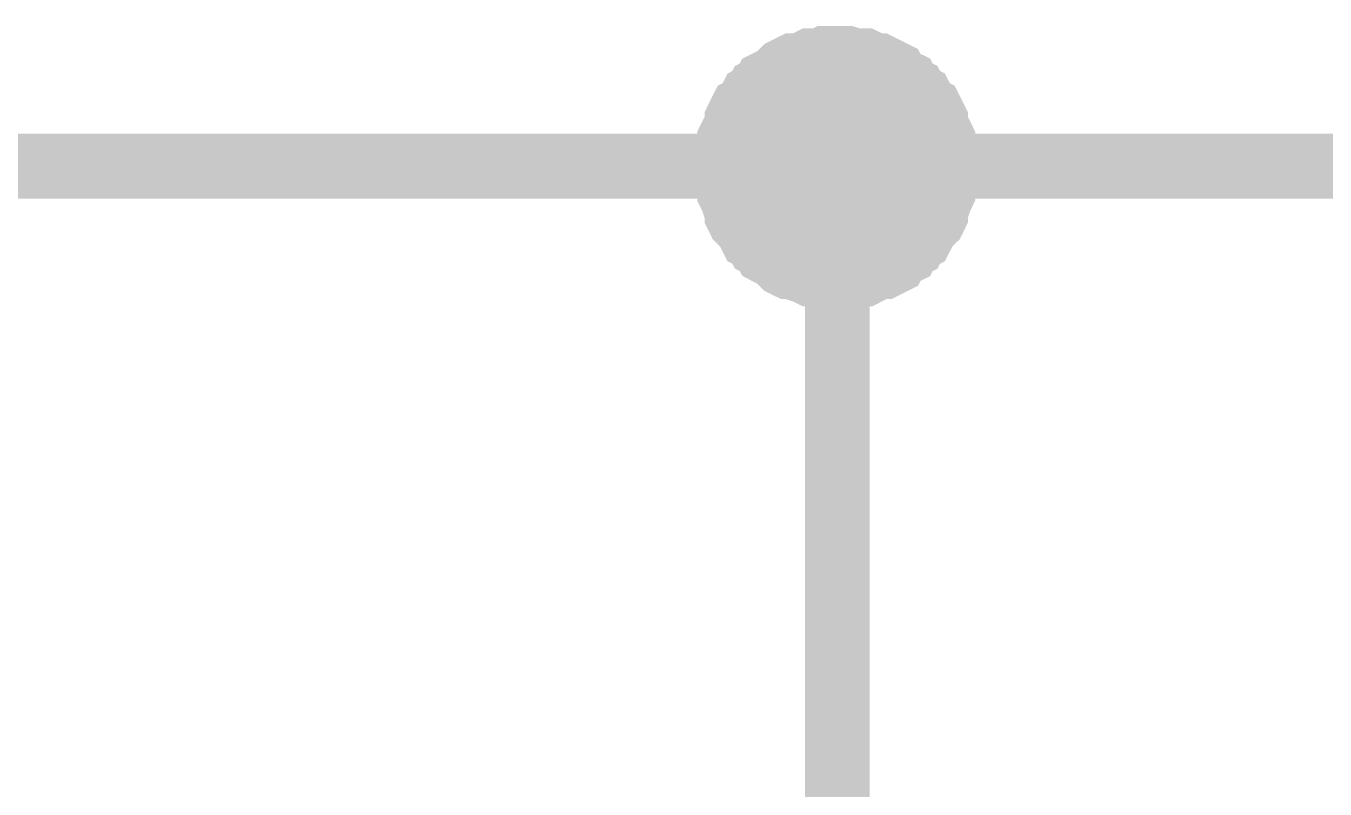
# Model space of a CAD drawing. Header units: inches. Extents: x 0 to 11, y 0 to 8.5.
# Drawn here: x 4.7526 to 4.9894, y 3.5864 to 3.7255 of the extents above; entities that cross this region are included whole.
import ezdxf

# ---------------------------------------------------------------- set-up
doc = ezdxf.new("R2010")
doc.units = ezdxf.units.IN
doc.header["$MEASUREMENT"] = 0
doc.layers.add('Sheet', color=255, linetype='Continuous')

msp = doc.modelspace()

# ---------------------------------------------------------------- linework, layer by layer
at = {"layer": 'Sheet'}
for points, const_width in [([(4.8804, 3.69998), (4.8804, 3.70088), (4.8804, 3.70177), (4.88085, 3.70311), (4.88085, 3.70401), (4.88085, 3.7049), (4.88129, 3.70579), (4.88174, 3.70669), (4.88219, 3.70758), (4.88219, 3.70847), (4.88263, 3.70937), (4.88308, 3.71026), (4.88397, 3.71071), (4.88442, 3.7116), (4.88487, 3.71249), (4.88576, 3.71294), (4.88621, 3.71384), (4.8871, 3.71428), (4.88755, 3.71518), (4.88844, 3.71562), (4.88934, 3.71607), (4.89023, 3.71696), (4.89068, 3.71741), (4.89157, 3.71786), (4.89246, 3.7183), (4.89336, 3.7183), (4.8947, 3.71875), (4.89559, 3.7192), (4.89648, 3.7192), (4.89738, 3.7192), (4.89827, 3.71964), (4.89961, 3.71964), (4.9005, 3.71964)], 0.0118), ([(4.8804, 3.69998), (4.8804, 3.70088), (4.8804, 3.70177), (4.88085, 3.70311), (4.88085, 3.70401), (4.88085, 3.7049), (4.88129, 3.70579), (4.88174, 3.70669), (4.88219, 3.70758), (4.88219, 3.70847), (4.88263, 3.70937), (4.88308, 3.71026), (4.88397, 3.71071), (4.88442, 3.7116), (4.88487, 3.71249), (4.88576, 3.71294), (4.88621, 3.71384), (4.8871, 3.71428), (4.88755, 3.71518), (4.88844, 3.71562), (4.88934, 3.71607), (4.89023, 3.71696), (4.89068, 3.71741), (4.89157, 3.71786), (4.89246, 3.7183), (4.89336, 3.7183), (4.8947, 3.71875), (4.89559, 3.7192), (4.89648, 3.7192), (4.89738, 3.7192), (4.89827, 3.71964), (4.89961, 3.71964), (4.9005, 3.71964)], 0.0118), ([(4.8804, 3.69998), (4.8804, 3.70088), (4.8804, 3.70177), (4.88085, 3.70311), (4.88085, 3.70401), (4.88085, 3.7049), (4.88129, 3.70579), (4.88174, 3.70669), (4.88219, 3.70758), (4.88219, 3.70847), (4.88263, 3.70937), (4.88308, 3.71026), (4.88397, 3.71071), (4.88442, 3.7116), (4.88487, 3.71249), (4.88576, 3.71294), (4.88621, 3.71384), (4.8871, 3.71428), (4.88755, 3.71518), (4.88844, 3.71562), (4.88934, 3.71607), (4.89023, 3.71696), (4.89068, 3.71741), (4.89157, 3.71786), (4.89246, 3.7183), (4.89336, 3.7183), (4.8947, 3.71875), (4.89559, 3.7192), (4.89648, 3.7192), (4.89738, 3.7192), (4.89827, 3.71964), (4.89961, 3.71964), (4.9005, 3.71964)], 0.0118), ([(4.8804, 3.69998), (4.8804, 3.70088), (4.8804, 3.70177), (4.88085, 3.70311), (4.88085, 3.70401), (4.88085, 3.7049), (4.88129, 3.70579), (4.88174, 3.70669), (4.88219, 3.70758), (4.88219, 3.70847), (4.88263, 3.70937), (4.88308, 3.71026), (4.88397, 3.71071), (4.88442, 3.7116), (4.88487, 3.71249), (4.88576, 3.71294), (4.88621, 3.71384), (4.8871, 3.71428), (4.88755, 3.71518), (4.88844, 3.71562), (4.88934, 3.71607), (4.89023, 3.71696), (4.89068, 3.71741), (4.89157, 3.71786), (4.89246, 3.7183), (4.89336, 3.7183), (4.8947, 3.71875), (4.89559, 3.7192), (4.89648, 3.7192), (4.89738, 3.7192), (4.89827, 3.71964), (4.89961, 3.71964), (4.9005, 3.71964)], 0.0118), ([(4.9005, 3.71964), (4.9005, 3.71964)], 0.0118), ([(4.9005, 3.71964), (4.9014, 3.71964), (4.90229, 3.71964), (4.90363, 3.7192), (4.90452, 3.7192), (4.90542, 3.7192), (4.90631, 3.71875), (4.9072, 3.7183), (4.9081, 3.7183), (4.90899, 3.71786), (4.90988, 3.71741), (4.91078, 3.71696), (4.91122, 3.71607), (4.91212, 3.71562), (4.91301, 3.71518), (4.91346, 3.71428), (4.91435, 3.71384), (4.9148, 3.71294), (4.91569, 3.71249), (4.91614, 3.7116), (4.91659, 3.71071), (4.91748, 3.71026), (4.91793, 3.70937), (4.91837, 3.70847), (4.91837, 3.70758), (4.91882, 3.70669), (4.91927, 3.70579), (4.91971, 3.7049), (4.91971, 3.70401), (4.91971, 3.70311), (4.92016, 3.70177), (4.92016, 3.70088), (4.92016, 3.69998)], 0.0118), ([(4.9005, 3.71964), (4.9005, 3.71964)], 0.0118), ([(4.9005, 3.71964), (4.9014, 3.71964), (4.90229, 3.71964), (4.90363, 3.7192), (4.90452, 3.7192), (4.90542, 3.7192), (4.90631, 3.71875), (4.9072, 3.7183), (4.9081, 3.7183), (4.90899, 3.71786), (4.90988, 3.71741), (4.91078, 3.71696), (4.91122, 3.71607), (4.91212, 3.71562), (4.91301, 3.71518), (4.91346, 3.71428), (4.91435, 3.71384), (4.9148, 3.71294), (4.91569, 3.71249), (4.91614, 3.7116), (4.91659, 3.71071), (4.91748, 3.71026), (4.91793, 3.70937), (4.91837, 3.70847), (4.91837, 3.70758), (4.91882, 3.70669), (4.91927, 3.70579), (4.91971, 3.7049), (4.91971, 3.70401), (4.91971, 3.70311), (4.92016, 3.70177), (4.92016, 3.70088), (4.92016, 3.69998)], 0.0118), ([(4.9005, 3.71964), (4.9005, 3.71964)], 0.0118), ([(4.9005, 3.71964), (4.9014, 3.71964), (4.90229, 3.71964), (4.90363, 3.7192), (4.90452, 3.7192), (4.90542, 3.7192), (4.90631, 3.71875), (4.9072, 3.7183), (4.9081, 3.7183), (4.90899, 3.71786), (4.90988, 3.71741), (4.91078, 3.71696), (4.91122, 3.71607), (4.91212, 3.71562), (4.91301, 3.71518), (4.91346, 3.71428), (4.91435, 3.71384), (4.9148, 3.71294), (4.91569, 3.71249), (4.91614, 3.7116), (4.91659, 3.71071), (4.91748, 3.71026), (4.91793, 3.70937), (4.91837, 3.70847), (4.91837, 3.70758), (4.91882, 3.70669), (4.91927, 3.70579), (4.91971, 3.7049), (4.91971, 3.70401), (4.91971, 3.70311), (4.92016, 3.70177), (4.92016, 3.70088), (4.92016, 3.69998)], 0.0118), ([(4.9005, 3.71964), (4.9005, 3.71964)], 0.0118), ([(4.9005, 3.71964), (4.9014, 3.71964), (4.90229, 3.71964), (4.90363, 3.7192), (4.90452, 3.7192), (4.90542, 3.7192), (4.90631, 3.71875), (4.9072, 3.7183), (4.9081, 3.7183), (4.90899, 3.71786), (4.90988, 3.71741), (4.91078, 3.71696), (4.91122, 3.71607), (4.91212, 3.71562), (4.91301, 3.71518), (4.91346, 3.71428), (4.91435, 3.71384), (4.9148, 3.71294), (4.91569, 3.71249), (4.91614, 3.7116), (4.91659, 3.71071), (4.91748, 3.71026), (4.91793, 3.70937), (4.91837, 3.70847), (4.91837, 3.70758), (4.91882, 3.70669), (4.91927, 3.70579), (4.91971, 3.7049), (4.91971, 3.70401), (4.91971, 3.70311), (4.92016, 3.70177), (4.92016, 3.70088), (4.92016, 3.69998)], 0.0118), ([(4.8804, 3.69998), (4.8804, 3.70088), (4.8804, 3.70177), (4.88085, 3.70311), (4.88085, 3.70401), (4.88085, 3.7049), (4.88129, 3.70579), (4.88174, 3.70669), (4.88219, 3.70758), (4.88219, 3.70847), (4.88263, 3.70937), (4.88308, 3.71026), (4.88397, 3.71071), (4.88442, 3.7116), (4.88487, 3.71249), (4.88576, 3.71294), (4.88621, 3.71384), (4.8871, 3.71428), (4.88755, 3.71518), (4.88844, 3.71562), (4.88934, 3.71607), (4.89023, 3.71696), (4.89068, 3.71741), (4.89157, 3.71786), (4.89246, 3.7183), (4.89336, 3.7183), (4.8947, 3.71875), (4.89559, 3.7192), (4.89648, 3.7192), (4.89738, 3.7192), (4.89827, 3.71964), (4.89961, 3.71964), (4.9005, 3.71964)], 0.0039), ([(4.8804, 3.69998), (4.8804, 3.70088), (4.8804, 3.70177), (4.88085, 3.70311), (4.88085, 3.70401), (4.88085, 3.7049), (4.88129, 3.70579), (4.88174, 3.70669), (4.88219, 3.70758), (4.88219, 3.70847), (4.88263, 3.70937), (4.88308, 3.71026), (4.88397, 3.71071), (4.88442, 3.7116), (4.88487, 3.71249), (4.88576, 3.71294), (4.88621, 3.71384), (4.8871, 3.71428), (4.88755, 3.71518), (4.88844, 3.71562), (4.88934, 3.71607), (4.89023, 3.71696), (4.89068, 3.71741), (4.89157, 3.71786), (4.89246, 3.7183), (4.89336, 3.7183), (4.8947, 3.71875), (4.89559, 3.7192), (4.89648, 3.7192), (4.89738, 3.7192), (4.89827, 3.71964), (4.89961, 3.71964), (4.9005, 3.71964)], 0.0039), ([(4.8804, 3.69998), (4.8804, 3.70088), (4.8804, 3.70177), (4.88085, 3.70311), (4.88085, 3.70401), (4.88085, 3.7049), (4.88129, 3.70579), (4.88174, 3.70669), (4.88219, 3.70758), (4.88219, 3.70847), (4.88263, 3.70937), (4.88308, 3.71026), (4.88397, 3.71071), (4.88442, 3.7116), (4.88487, 3.71249), (4.88576, 3.71294), (4.88621, 3.71384), (4.8871, 3.71428), (4.88755, 3.71518), (4.88844, 3.71562), (4.88934, 3.71607), (4.89023, 3.71696), (4.89068, 3.71741), (4.89157, 3.71786), (4.89246, 3.7183), (4.89336, 3.7183), (4.8947, 3.71875), (4.89559, 3.7192), (4.89648, 3.7192), (4.89738, 3.7192), (4.89827, 3.71964), (4.89961, 3.71964), (4.9005, 3.71964)], 0.0039), ([(4.8804, 3.69998), (4.8804, 3.70088), (4.8804, 3.70177), (4.88085, 3.70311), (4.88085, 3.70401), (4.88085, 3.7049), (4.88129, 3.70579), (4.88174, 3.70669), (4.88219, 3.70758), (4.88219, 3.70847), (4.88263, 3.70937), (4.88308, 3.71026), (4.88397, 3.71071), (4.88442, 3.7116), (4.88487, 3.71249), (4.88576, 3.71294), (4.88621, 3.71384), (4.8871, 3.71428), (4.88755, 3.71518), (4.88844, 3.71562), (4.88934, 3.71607), (4.89023, 3.71696), (4.89068, 3.71741), (4.89157, 3.71786), (4.89246, 3.7183), (4.89336, 3.7183), (4.8947, 3.71875), (4.89559, 3.7192), (4.89648, 3.7192), (4.89738, 3.7192), (4.89827, 3.71964), (4.89961, 3.71964), (4.9005, 3.71964)], 0.0039), ([(4.9005, 3.71964), (4.9005, 3.71964)], 0.0039), ([(4.9005, 3.71964), (4.9014, 3.71964), (4.90229, 3.71964), (4.90363, 3.7192), (4.90452, 3.7192), (4.90542, 3.7192), (4.90631, 3.71875), (4.9072, 3.7183), (4.9081, 3.7183), (4.90899, 3.71786), (4.90988, 3.71741), (4.91078, 3.71696), (4.91122, 3.71607), (4.91212, 3.71562), (4.91301, 3.71518), (4.91346, 3.71428), (4.91435, 3.71384), (4.9148, 3.71294), (4.91569, 3.71249), (4.91614, 3.7116), (4.91659, 3.71071), (4.91748, 3.71026), (4.91793, 3.70937), (4.91837, 3.70847), (4.91837, 3.70758), (4.91882, 3.70669), (4.91927, 3.70579), (4.91971, 3.7049), (4.91971, 3.70401), (4.91971, 3.70311), (4.92016, 3.70177), (4.92016, 3.70088), (4.92016, 3.69998)], 0.0039), ([(4.9005, 3.71964), (4.9005, 3.71964)], 0.0039), ([(4.9005, 3.71964), (4.9014, 3.71964), (4.90229, 3.71964), (4.90363, 3.7192), (4.90452, 3.7192), (4.90542, 3.7192), (4.90631, 3.71875), (4.9072, 3.7183), (4.9081, 3.7183), (4.90899, 3.71786), (4.90988, 3.71741), (4.91078, 3.71696), (4.91122, 3.71607), (4.91212, 3.71562), (4.91301, 3.71518), (4.91346, 3.71428), (4.91435, 3.71384), (4.9148, 3.71294), (4.91569, 3.71249), (4.91614, 3.7116), (4.91659, 3.71071), (4.91748, 3.71026), (4.91793, 3.70937), (4.91837, 3.70847), (4.91837, 3.70758), (4.91882, 3.70669), (4.91927, 3.70579), (4.91971, 3.7049), (4.91971, 3.70401), (4.91971, 3.70311), (4.92016, 3.70177), (4.92016, 3.70088), (4.92016, 3.69998)], 0.0039), ([(4.9005, 3.71964), (4.9005, 3.71964)], 0.0039), ([(4.9005, 3.71964), (4.9014, 3.71964), (4.90229, 3.71964), (4.90363, 3.7192), (4.90452, 3.7192), (4.90542, 3.7192), (4.90631, 3.71875), (4.9072, 3.7183), (4.9081, 3.7183), (4.90899, 3.71786), (4.90988, 3.71741), (4.91078, 3.71696), (4.91122, 3.71607), (4.91212, 3.71562), (4.91301, 3.71518), (4.91346, 3.71428), (4.91435, 3.71384), (4.9148, 3.71294), (4.91569, 3.71249), (4.91614, 3.7116), (4.91659, 3.71071), (4.91748, 3.71026), (4.91793, 3.70937), (4.91837, 3.70847), (4.91837, 3.70758), (4.91882, 3.70669), (4.91927, 3.70579), (4.91971, 3.7049), (4.91971, 3.70401), (4.91971, 3.70311), (4.92016, 3.70177), (4.92016, 3.70088), (4.92016, 3.69998)], 0.0039), ([(4.9005, 3.71964), (4.9005, 3.71964)], 0.0039), ([(4.9005, 3.71964), (4.9014, 3.71964), (4.90229, 3.71964), (4.90363, 3.7192), (4.90452, 3.7192), (4.90542, 3.7192), (4.90631, 3.71875), (4.9072, 3.7183), (4.9081, 3.7183), (4.90899, 3.71786), (4.90988, 3.71741), (4.91078, 3.71696), (4.91122, 3.71607), (4.91212, 3.71562), (4.91301, 3.71518), (4.91346, 3.71428), (4.91435, 3.71384), (4.9148, 3.71294), (4.91569, 3.71249), (4.91614, 3.7116), (4.91659, 3.71071), (4.91748, 3.71026), (4.91793, 3.70937), (4.91837, 3.70847), (4.91837, 3.70758), (4.91882, 3.70669), (4.91927, 3.70579), (4.91971, 3.7049), (4.91971, 3.70401), (4.91971, 3.70311), (4.92016, 3.70177), (4.92016, 3.70088), (4.92016, 3.69998)], 0.0039), ([(4.00037, 3.69998), (4.9005, 3.69998), (4.9005, 3.49982)], 0.0118), ([(4.9005, 3.67988), (4.89961, 3.67988), (4.89827, 3.67988), (4.89738, 3.68032), (4.89648, 3.68032), (4.89559, 3.68032), (4.8947, 3.68077), (4.89336, 3.68122), (4.89246, 3.68167), (4.89157, 3.68167), (4.89068, 3.68211), (4.89023, 3.68256), (4.88934, 3.68345), (4.88844, 3.6839), (4.88755, 3.68435), (4.8871, 3.68524), (4.88621, 3.68569), (4.88576, 3.68658), (4.88487, 3.68703), (4.88442, 3.68792), (4.88397, 3.68881), (4.88308, 3.68971), (4.88263, 3.69015), (4.88219, 3.69105), (4.88219, 3.69194), (4.88174, 3.69284), (4.88129, 3.69418), (4.88085, 3.69507), (4.88085, 3.69596), (4.88085, 3.69686), (4.8804, 3.69775), (4.8804, 3.69909), (4.8804, 3.69998)], 0.0118), ([(4.8804, 3.69998), (4.8804, 3.69998)], 0.0118), ([(4.9005, 3.67988), (4.89961, 3.67988), (4.89827, 3.67988), (4.89738, 3.68032), (4.89648, 3.68032), (4.89559, 3.68032), (4.8947, 3.68077), (4.89336, 3.68122), (4.89246, 3.68167), (4.89157, 3.68167), (4.89068, 3.68211), (4.89023, 3.68256), (4.88934, 3.68345), (4.88844, 3.6839), (4.88755, 3.68435), (4.8871, 3.68524), (4.88621, 3.68569), (4.88576, 3.68658), (4.88487, 3.68703), (4.88442, 3.68792), (4.88397, 3.68881), (4.88308, 3.68971), (4.88263, 3.69015), (4.88219, 3.69105), (4.88219, 3.69194), (4.88174, 3.69284), (4.88129, 3.69418), (4.88085, 3.69507), (4.88085, 3.69596), (4.88085, 3.69686), (4.8804, 3.69775), (4.8804, 3.69909), (4.8804, 3.69998)], 0.0118), ([(4.8804, 3.69998), (4.8804, 3.69998)], 0.0118), ([(4.9005, 3.67988), (4.89961, 3.67988), (4.89827, 3.67988), (4.89738, 3.68032), (4.89648, 3.68032), (4.89559, 3.68032), (4.8947, 3.68077), (4.89336, 3.68122), (4.89246, 3.68167), (4.89157, 3.68167), (4.89068, 3.68211), (4.89023, 3.68256), (4.88934, 3.68345), (4.88844, 3.6839), (4.88755, 3.68435), (4.8871, 3.68524), (4.88621, 3.68569), (4.88576, 3.68658), (4.88487, 3.68703), (4.88442, 3.68792), (4.88397, 3.68881), (4.88308, 3.68971), (4.88263, 3.69015), (4.88219, 3.69105), (4.88219, 3.69194), (4.88174, 3.69284), (4.88129, 3.69418), (4.88085, 3.69507), (4.88085, 3.69596), (4.88085, 3.69686), (4.8804, 3.69775), (4.8804, 3.69909), (4.8804, 3.69998)], 0.0118), ([(4.8804, 3.69998), (4.8804, 3.69998)], 0.0118), ([(4.9005, 3.67988), (4.89961, 3.67988), (4.89827, 3.67988), (4.89738, 3.68032), (4.89648, 3.68032), (4.89559, 3.68032), (4.8947, 3.68077), (4.89336, 3.68122), (4.89246, 3.68167), (4.89157, 3.68167), (4.89068, 3.68211), (4.89023, 3.68256), (4.88934, 3.68345), (4.88844, 3.6839), (4.88755, 3.68435), (4.8871, 3.68524), (4.88621, 3.68569), (4.88576, 3.68658), (4.88487, 3.68703), (4.88442, 3.68792), (4.88397, 3.68881), (4.88308, 3.68971), (4.88263, 3.69015), (4.88219, 3.69105), (4.88219, 3.69194), (4.88174, 3.69284), (4.88129, 3.69418), (4.88085, 3.69507), (4.88085, 3.69596), (4.88085, 3.69686), (4.8804, 3.69775), (4.8804, 3.69909), (4.8804, 3.69998)], 0.0118), ([(4.8804, 3.69998), (4.8804, 3.69998)], 0.0118), ([(4.92016, 3.69998), (4.92016, 3.69909), (4.92016, 3.69775), (4.91971, 3.69686), (4.91971, 3.69596), (4.91971, 3.69507), (4.91927, 3.69418), (4.91882, 3.69284), (4.91837, 3.69194), (4.91837, 3.69105), (4.91793, 3.69015), (4.91748, 3.68971), (4.91659, 3.68881), (4.91614, 3.68792), (4.91569, 3.68703), (4.9148, 3.68658), (4.91435, 3.68569), (4.91346, 3.68524), (4.91301, 3.68435), (4.91212, 3.6839), (4.91122, 3.68345), (4.91078, 3.68256), (4.90988, 3.68211), (4.90899, 3.68167), (4.9081, 3.68167), (4.9072, 3.68122), (4.90631, 3.68077), (4.90542, 3.68032), (4.90452, 3.68032), (4.90363, 3.68032), (4.90229, 3.67988), (4.9014, 3.67988), (4.9005, 3.67988)], 0.0118), ([(4.9005, 3.69998), (5.30032, 3.69998), (5.30032, 3.5999)], 0.0118), ([(4.92016, 3.69998), (4.92016, 3.69909), (4.92016, 3.69775), (4.91971, 3.69686), (4.91971, 3.69596), (4.91971, 3.69507), (4.91927, 3.69418), (4.91882, 3.69284), (4.91837, 3.69194), (4.91837, 3.69105), (4.91793, 3.69015), (4.91748, 3.68971), (4.91659, 3.68881), (4.91614, 3.68792), (4.91569, 3.68703), (4.9148, 3.68658), (4.91435, 3.68569), (4.91346, 3.68524), (4.91301, 3.68435), (4.91212, 3.6839), (4.91122, 3.68345), (4.91078, 3.68256), (4.90988, 3.68211), (4.90899, 3.68167), (4.9081, 3.68167), (4.9072, 3.68122), (4.90631, 3.68077), (4.90542, 3.68032), (4.90452, 3.68032), (4.90363, 3.68032), (4.90229, 3.67988), (4.9014, 3.67988), (4.9005, 3.67988)], 0.0118), ([(4.92016, 3.69998), (4.92016, 3.69909), (4.92016, 3.69775), (4.91971, 3.69686), (4.91971, 3.69596), (4.91971, 3.69507), (4.91927, 3.69418), (4.91882, 3.69284), (4.91837, 3.69194), (4.91837, 3.69105), (4.91793, 3.69015), (4.91748, 3.68971), (4.91659, 3.68881), (4.91614, 3.68792), (4.91569, 3.68703), (4.9148, 3.68658), (4.91435, 3.68569), (4.91346, 3.68524), (4.91301, 3.68435), (4.91212, 3.6839), (4.91122, 3.68345), (4.91078, 3.68256), (4.90988, 3.68211), (4.90899, 3.68167), (4.9081, 3.68167), (4.9072, 3.68122), (4.90631, 3.68077), (4.90542, 3.68032), (4.90452, 3.68032), (4.90363, 3.68032), (4.90229, 3.67988), (4.9014, 3.67988), (4.9005, 3.67988)], 0.0118), ([(4.92016, 3.69998), (4.92016, 3.69909), (4.92016, 3.69775), (4.91971, 3.69686), (4.91971, 3.69596), (4.91971, 3.69507), (4.91927, 3.69418), (4.91882, 3.69284), (4.91837, 3.69194), (4.91837, 3.69105), (4.91793, 3.69015), (4.91748, 3.68971), (4.91659, 3.68881), (4.91614, 3.68792), (4.91569, 3.68703), (4.9148, 3.68658), (4.91435, 3.68569), (4.91346, 3.68524), (4.91301, 3.68435), (4.91212, 3.6839), (4.91122, 3.68345), (4.91078, 3.68256), (4.90988, 3.68211), (4.90899, 3.68167), (4.9081, 3.68167), (4.9072, 3.68122), (4.90631, 3.68077), (4.90542, 3.68032), (4.90452, 3.68032), (4.90363, 3.68032), (4.90229, 3.67988), (4.9014, 3.67988), (4.9005, 3.67988)], 0.0118), ([(4.92016, 3.69998), (4.92016, 3.69998), (4.92016, 3.69998), (4.92016, 3.69998), (4.92016, 3.69998), (4.92016, 3.69998), (4.92016, 3.69998), (4.92016, 3.69998), (4.92016, 3.69998), (4.92016, 3.69998), (4.92016, 3.69998), (4.92016, 3.69998), (4.92016, 3.69998), (4.92016, 3.69998), (4.92016, 3.69998), (4.92016, 3.69998), (4.92016, 3.69998), (4.92016, 3.69998), (4.92016, 3.69998), (4.92016, 3.69998), (4.92016, 3.69998), (4.92016, 3.69998), (4.92016, 3.69998), (4.92016, 3.69998), (4.92016, 3.69998), (4.92016, 3.69998), (4.92016, 3.69998), (4.92016, 3.69998), (4.92016, 3.69998), (4.92016, 3.69998), (4.92016, 3.69998), (4.92016, 3.69998), (4.92016, 3.69998)], 0.0118), ([(4.92016, 3.69998), (4.92016, 3.69998)], 0.0118), ([(4.92016, 3.69998), (4.92016, 3.69998), (4.92016, 3.69998), (4.92016, 3.69998), (4.92016, 3.69998), (4.92016, 3.69998), (4.92016, 3.69998), (4.92016, 3.69998), (4.92016, 3.69998), (4.92016, 3.69998), (4.92016, 3.69998), (4.92016, 3.69998), (4.92016, 3.69998), (4.92016, 3.69998), (4.92016, 3.69998), (4.92016, 3.69998), (4.92016, 3.69998), (4.92016, 3.69998), (4.92016, 3.69998), (4.92016, 3.69998), (4.92016, 3.69998), (4.92016, 3.69998), (4.92016, 3.69998), (4.92016, 3.69998), (4.92016, 3.69998), (4.92016, 3.69998), (4.92016, 3.69998), (4.92016, 3.69998), (4.92016, 3.69998), (4.92016, 3.69998), (4.92016, 3.69998), (4.92016, 3.69998), (4.92016, 3.69998)], 0.0118), ([(4.92016, 3.69998), (4.92016, 3.69998)], 0.0118), ([(4.92016, 3.69998), (4.92016, 3.69998), (4.92016, 3.69998), (4.92016, 3.69998), (4.92016, 3.69998), (4.92016, 3.69998), (4.92016, 3.69998), (4.92016, 3.69998), (4.92016, 3.69998), (4.92016, 3.69998), (4.92016, 3.69998), (4.92016, 3.69998), (4.92016, 3.69998), (4.92016, 3.69998), (4.92016, 3.69998), (4.92016, 3.69998), (4.92016, 3.69998), (4.92016, 3.69998), (4.92016, 3.69998), (4.92016, 3.69998), (4.92016, 3.69998), (4.92016, 3.69998), (4.92016, 3.69998), (4.92016, 3.69998), (4.92016, 3.69998), (4.92016, 3.69998), (4.92016, 3.69998), (4.92016, 3.69998), (4.92016, 3.69998), (4.92016, 3.69998), (4.92016, 3.69998), (4.92016, 3.69998), (4.92016, 3.69998)], 0.0118), ([(4.92016, 3.69998), (4.92016, 3.69998)], 0.0118), ([(4.92016, 3.69998), (4.92016, 3.69998), (4.92016, 3.69998), (4.92016, 3.69998), (4.92016, 3.69998), (4.92016, 3.69998), (4.92016, 3.69998), (4.92016, 3.69998), (4.92016, 3.69998), (4.92016, 3.69998), (4.92016, 3.69998), (4.92016, 3.69998), (4.92016, 3.69998), (4.92016, 3.69998), (4.92016, 3.69998), (4.92016, 3.69998), (4.92016, 3.69998), (4.92016, 3.69998), (4.92016, 3.69998), (4.92016, 3.69998), (4.92016, 3.69998), (4.92016, 3.69998), (4.92016, 3.69998), (4.92016, 3.69998), (4.92016, 3.69998), (4.92016, 3.69998), (4.92016, 3.69998), (4.92016, 3.69998), (4.92016, 3.69998), (4.92016, 3.69998), (4.92016, 3.69998), (4.92016, 3.69998), (4.92016, 3.69998)], 0.0118), ([(4.92016, 3.69998), (4.92016, 3.69998)], 0.0118), ([(4.9005, 3.67988), (4.89961, 3.67988), (4.89827, 3.67988), (4.89738, 3.68032), (4.89648, 3.68032), (4.89559, 3.68032), (4.8947, 3.68077), (4.89336, 3.68122), (4.89246, 3.68167), (4.89157, 3.68167), (4.89068, 3.68211), (4.89023, 3.68256), (4.88934, 3.68345), (4.88844, 3.6839), (4.88755, 3.68435), (4.8871, 3.68524), (4.88621, 3.68569), (4.88576, 3.68658), (4.88487, 3.68703), (4.88442, 3.68792), (4.88397, 3.68881), (4.88308, 3.68971), (4.88263, 3.69015), (4.88219, 3.69105), (4.88219, 3.69194), (4.88174, 3.69284), (4.88129, 3.69418), (4.88085, 3.69507), (4.88085, 3.69596), (4.88085, 3.69686), (4.8804, 3.69775), (4.8804, 3.69909), (4.8804, 3.69998)], 0.0039), ([(4.8804, 3.69998), (4.8804, 3.69998)], 0.0039), ([(4.9005, 3.67988), (4.89961, 3.67988), (4.89827, 3.67988), (4.89738, 3.68032), (4.89648, 3.68032), (4.89559, 3.68032), (4.8947, 3.68077), (4.89336, 3.68122), (4.89246, 3.68167), (4.89157, 3.68167), (4.89068, 3.68211), (4.89023, 3.68256), (4.88934, 3.68345), (4.88844, 3.6839), (4.88755, 3.68435), (4.8871, 3.68524), (4.88621, 3.68569), (4.88576, 3.68658), (4.88487, 3.68703), (4.88442, 3.68792), (4.88397, 3.68881), (4.88308, 3.68971), (4.88263, 3.69015), (4.88219, 3.69105), (4.88219, 3.69194), (4.88174, 3.69284), (4.88129, 3.69418), (4.88085, 3.69507), (4.88085, 3.69596), (4.88085, 3.69686), (4.8804, 3.69775), (4.8804, 3.69909), (4.8804, 3.69998)], 0.0039), ([(4.8804, 3.69998), (4.8804, 3.69998)], 0.0039), ([(4.9005, 3.67988), (4.89961, 3.67988), (4.89827, 3.67988), (4.89738, 3.68032), (4.89648, 3.68032), (4.89559, 3.68032), (4.8947, 3.68077), (4.89336, 3.68122), (4.89246, 3.68167), (4.89157, 3.68167), (4.89068, 3.68211), (4.89023, 3.68256), (4.88934, 3.68345), (4.88844, 3.6839), (4.88755, 3.68435), (4.8871, 3.68524), (4.88621, 3.68569), (4.88576, 3.68658), (4.88487, 3.68703), (4.88442, 3.68792), (4.88397, 3.68881), (4.88308, 3.68971), (4.88263, 3.69015), (4.88219, 3.69105), (4.88219, 3.69194), (4.88174, 3.69284), (4.88129, 3.69418), (4.88085, 3.69507), (4.88085, 3.69596), (4.88085, 3.69686), (4.8804, 3.69775), (4.8804, 3.69909), (4.8804, 3.69998)], 0.0039), ([(4.8804, 3.69998), (4.8804, 3.69998)], 0.0039), ([(4.9005, 3.67988), (4.89961, 3.67988), (4.89827, 3.67988), (4.89738, 3.68032), (4.89648, 3.68032), (4.89559, 3.68032), (4.8947, 3.68077), (4.89336, 3.68122), (4.89246, 3.68167), (4.89157, 3.68167), (4.89068, 3.68211), (4.89023, 3.68256), (4.88934, 3.68345), (4.88844, 3.6839), (4.88755, 3.68435), (4.8871, 3.68524), (4.88621, 3.68569), (4.88576, 3.68658), (4.88487, 3.68703), (4.88442, 3.68792), (4.88397, 3.68881), (4.88308, 3.68971), (4.88263, 3.69015), (4.88219, 3.69105), (4.88219, 3.69194), (4.88174, 3.69284), (4.88129, 3.69418), (4.88085, 3.69507), (4.88085, 3.69596), (4.88085, 3.69686), (4.8804, 3.69775), (4.8804, 3.69909), (4.8804, 3.69998)], 0.0039), ([(4.8804, 3.69998), (4.8804, 3.69998)], 0.0039), ([(4.92016, 3.69998), (4.92016, 3.69909), (4.92016, 3.69775), (4.91971, 3.69686), (4.91971, 3.69596), (4.91971, 3.69507), (4.91927, 3.69418), (4.91882, 3.69284), (4.91837, 3.69194), (4.91837, 3.69105), (4.91793, 3.69015), (4.91748, 3.68971), (4.91659, 3.68881), (4.91614, 3.68792), (4.91569, 3.68703), (4.9148, 3.68658), (4.91435, 3.68569), (4.91346, 3.68524), (4.91301, 3.68435), (4.91212, 3.6839), (4.91122, 3.68345), (4.91078, 3.68256), (4.90988, 3.68211), (4.90899, 3.68167), (4.9081, 3.68167), (4.9072, 3.68122), (4.90631, 3.68077), (4.90542, 3.68032), (4.90452, 3.68032), (4.90363, 3.68032), (4.90229, 3.67988), (4.9014, 3.67988), (4.9005, 3.67988)], 0.0039), ([(4.92016, 3.69998), (4.92016, 3.69909), (4.92016, 3.69775), (4.91971, 3.69686), (4.91971, 3.69596), (4.91971, 3.69507), (4.91927, 3.69418), (4.91882, 3.69284), (4.91837, 3.69194), (4.91837, 3.69105), (4.91793, 3.69015), (4.91748, 3.68971), (4.91659, 3.68881), (4.91614, 3.68792), (4.91569, 3.68703), (4.9148, 3.68658), (4.91435, 3.68569), (4.91346, 3.68524), (4.91301, 3.68435), (4.91212, 3.6839), (4.91122, 3.68345), (4.91078, 3.68256), (4.90988, 3.68211), (4.90899, 3.68167), (4.9081, 3.68167), (4.9072, 3.68122), (4.90631, 3.68077), (4.90542, 3.68032), (4.90452, 3.68032), (4.90363, 3.68032), (4.90229, 3.67988), (4.9014, 3.67988), (4.9005, 3.67988)], 0.0039), ([(4.92016, 3.69998), (4.92016, 3.69909), (4.92016, 3.69775), (4.91971, 3.69686), (4.91971, 3.69596), (4.91971, 3.69507), (4.91927, 3.69418), (4.91882, 3.69284), (4.91837, 3.69194), (4.91837, 3.69105), (4.91793, 3.69015), (4.91748, 3.68971), (4.91659, 3.68881), (4.91614, 3.68792), (4.91569, 3.68703), (4.9148, 3.68658), (4.91435, 3.68569), (4.91346, 3.68524), (4.91301, 3.68435), (4.91212, 3.6839), (4.91122, 3.68345), (4.91078, 3.68256), (4.90988, 3.68211), (4.90899, 3.68167), (4.9081, 3.68167), (4.9072, 3.68122), (4.90631, 3.68077), (4.90542, 3.68032), (4.90452, 3.68032), (4.90363, 3.68032), (4.90229, 3.67988), (4.9014, 3.67988), (4.9005, 3.67988)], 0.0039), ([(4.92016, 3.69998), (4.92016, 3.69909), (4.92016, 3.69775), (4.91971, 3.69686), (4.91971, 3.69596), (4.91971, 3.69507), (4.91927, 3.69418), (4.91882, 3.69284), (4.91837, 3.69194), (4.91837, 3.69105), (4.91793, 3.69015), (4.91748, 3.68971), (4.91659, 3.68881), (4.91614, 3.68792), (4.91569, 3.68703), (4.9148, 3.68658), (4.91435, 3.68569), (4.91346, 3.68524), (4.91301, 3.68435), (4.91212, 3.6839), (4.91122, 3.68345), (4.91078, 3.68256), (4.90988, 3.68211), (4.90899, 3.68167), (4.9081, 3.68167), (4.9072, 3.68122), (4.90631, 3.68077), (4.90542, 3.68032), (4.90452, 3.68032), (4.90363, 3.68032), (4.90229, 3.67988), (4.9014, 3.67988), (4.9005, 3.67988)], 0.0039), ([(4.92016, 3.69998), (4.92016, 3.69998), (4.92016, 3.69998), (4.92016, 3.69998), (4.92016, 3.69998), (4.92016, 3.69998), (4.92016, 3.69998), (4.92016, 3.69998), (4.92016, 3.69998), (4.92016, 3.69998), (4.92016, 3.69998), (4.92016, 3.69998), (4.92016, 3.69998), (4.92016, 3.69998), (4.92016, 3.69998), (4.92016, 3.69998), (4.92016, 3.69998), (4.92016, 3.69998), (4.92016, 3.69998), (4.92016, 3.69998), (4.92016, 3.69998), (4.92016, 3.69998), (4.92016, 3.69998), (4.92016, 3.69998), (4.92016, 3.69998), (4.92016, 3.69998), (4.92016, 3.69998), (4.92016, 3.69998), (4.92016, 3.69998), (4.92016, 3.69998), (4.92016, 3.69998), (4.92016, 3.69998), (4.92016, 3.69998)], 0.0039), ([(4.92016, 3.69998), (4.92016, 3.69998)], 0.0039), ([(4.92016, 3.69998), (4.92016, 3.69998), (4.92016, 3.69998), (4.92016, 3.69998), (4.92016, 3.69998), (4.92016, 3.69998), (4.92016, 3.69998), (4.92016, 3.69998), (4.92016, 3.69998), (4.92016, 3.69998), (4.92016, 3.69998), (4.92016, 3.69998), (4.92016, 3.69998), (4.92016, 3.69998), (4.92016, 3.69998), (4.92016, 3.69998), (4.92016, 3.69998), (4.92016, 3.69998), (4.92016, 3.69998), (4.92016, 3.69998), (4.92016, 3.69998), (4.92016, 3.69998), (4.92016, 3.69998), (4.92016, 3.69998), (4.92016, 3.69998), (4.92016, 3.69998), (4.92016, 3.69998), (4.92016, 3.69998), (4.92016, 3.69998), (4.92016, 3.69998), (4.92016, 3.69998), (4.92016, 3.69998), (4.92016, 3.69998)], 0.0039), ([(4.92016, 3.69998), (4.92016, 3.69998)], 0.0039), ([(4.92016, 3.69998), (4.92016, 3.69998), (4.92016, 3.69998), (4.92016, 3.69998), (4.92016, 3.69998), (4.92016, 3.69998), (4.92016, 3.69998), (4.92016, 3.69998), (4.92016, 3.69998), (4.92016, 3.69998), (4.92016, 3.69998), (4.92016, 3.69998), (4.92016, 3.69998), (4.92016, 3.69998), (4.92016, 3.69998), (4.92016, 3.69998), (4.92016, 3.69998), (4.92016, 3.69998), (4.92016, 3.69998), (4.92016, 3.69998), (4.92016, 3.69998), (4.92016, 3.69998), (4.92016, 3.69998), (4.92016, 3.69998), (4.92016, 3.69998), (4.92016, 3.69998), (4.92016, 3.69998), (4.92016, 3.69998), (4.92016, 3.69998), (4.92016, 3.69998), (4.92016, 3.69998), (4.92016, 3.69998), (4.92016, 3.69998)], 0.0039), ([(4.92016, 3.69998), (4.92016, 3.69998)], 0.0039), ([(4.92016, 3.69998), (4.92016, 3.69998), (4.92016, 3.69998), (4.92016, 3.69998), (4.92016, 3.69998), (4.92016, 3.69998), (4.92016, 3.69998), (4.92016, 3.69998), (4.92016, 3.69998), (4.92016, 3.69998), (4.92016, 3.69998), (4.92016, 3.69998), (4.92016, 3.69998), (4.92016, 3.69998), (4.92016, 3.69998), (4.92016, 3.69998), (4.92016, 3.69998), (4.92016, 3.69998), (4.92016, 3.69998), (4.92016, 3.69998), (4.92016, 3.69998), (4.92016, 3.69998), (4.92016, 3.69998), (4.92016, 3.69998), (4.92016, 3.69998), (4.92016, 3.69998), (4.92016, 3.69998), (4.92016, 3.69998), (4.92016, 3.69998), (4.92016, 3.69998), (4.92016, 3.69998), (4.92016, 3.69998), (4.92016, 3.69998)], 0.0039), ([(4.92016, 3.69998), (4.92016, 3.69998)], 0.0039)]:
    msp.add_lwpolyline(points, dxfattribs=dict(at, const_width=const_width))
at = {"layer": 'Sheet', "const_width": 0.02}
msp.add_lwpolyline([(4.89, 3.7, 1), (4.91, 3.7, 1)], format="xyb", close=True, dxfattribs=at)

doc.saveas('drawing.dxf')
